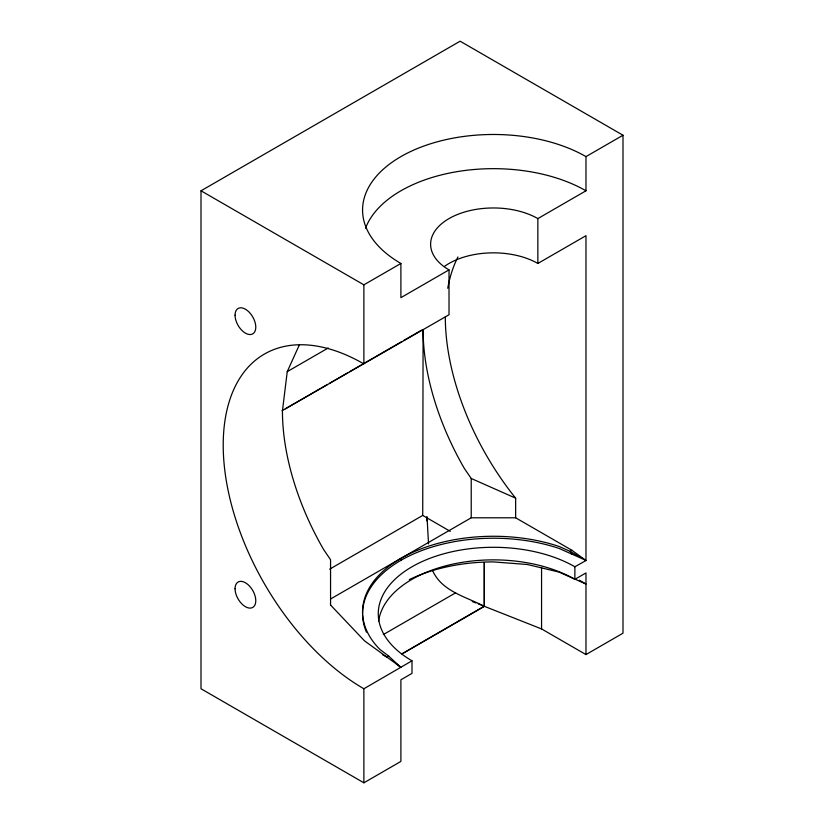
<?xml version="1.0" encoding="UTF-8"?>
<svg xmlns="http://www.w3.org/2000/svg" width="824" height="824" viewBox="0 0 824 824"><rect width="100%" height="100%" fill="white"/><g stroke="black" fill="none" stroke-linecap="round" stroke-linejoin="round"><path stroke-width="1.24" d="M299.205 345.204L287.236 371.655L282.436 410.929A198.934 114.855 60 0 0 323.636 549.567L330.558 559.702L330.558 605.413M412 660.807L412 673.373L400.897 679.79L400.897 761.428L363.878 782.8L363.878 688.761L412 660.807A115.175 66.497 0 0 1 412 566.768A115.175 66.497 0 0 1 574.874 566.768L585.977 560.536L585.977 235.685L537.856 263.464A62.82 36.266 0 0 0 444.62 266.286M401.999 653.823L484.193 606.248L484.193 562.658M363.878 782.8L201.005 688.761L201.005 190.797L460.122 41.2L622.995 135.239L622.995 633.203L585.977 654.575L541.564 628.928L484.193 606.248C466.034 596.772 442.138 591.467 432.775 570.991M201.005 190.797L363.878 284.836L400.897 263.464A130.872 75.561 0 0 1 400.897 156.612A130.872 75.561 0 0 1 585.977 156.612L622.995 135.239M585.977 156.612L585.977 190.797L537.856 218.587A62.82 36.266 0 0 0 449.018 218.587A62.82 36.266 0 0 0 449.018 269.881L400.897 297.66L400.897 263.464M287.236 371.655L328.209 347.996M285.382 408.797L327.468 384.489M329.682 383.212L347.409 372.984M349.623 371.706L401.679 341.651M403.894 340.374L421.62 330.136M329.682 569.147L422.722 515.433L450.285 531.346M330.558 599.007L471.225 517.791L515.649 517.791L571.918 550.278L585.977 560.536M383.366 634.552L455.621 592.837M400.897 667.389L388.691 656.069L386.837 657.14L382.418 654.586M571.918 550.278L570.074 551.349L558.878 546.394A130.872 75.561 0 0 0 400.897 558.394A130.872 75.561 0 0 0 380.101 649.611L388.691 656.069M402.091 653.885L484.378 606.371L484.378 562.771M378.587 621.409A115.175 66.497 0 0 1 453.354 564.018A115.175 66.497 0 0 1 574.874 579.344L585.977 572.927L585.977 654.575M472.234 601.53L475.819 602.941M478.208 603.889L484.193 606.248M422.722 515.433L423.103 329.724A198.934 114.855 60 0 0 464.303 468.362L471.225 478.487L515.649 498.17L515.649 517.791M572.114 554.222L570.074 551.349L584.999 559.949L558.878 548.351A130.872 75.561 0 0 0 362.56 613.787M579.313 580.199L585.977 584.041L558.878 572.031L527.308 564.491L493.442 561.916A130.872 75.561 0 0 0 409.291 579.602M282.055 410.713L449.018 314.758L449.018 269.881M396.293 663.814L400.103 666.688L364.486 640.835L330.558 605.022M427.028 516.926L428.532 543.922M574.874 566.768L574.874 579.344M541.564 567.375L541.564 628.928M537.856 218.587L537.856 263.464M471.225 478.487L471.225 517.791M426.822 516.916L426.822 520.768M400.897 558.394L400.897 560.361M363.878 284.836L363.878 363.909A198.934 114.855 60 0 0 223.211 445.125A198.934 114.855 60 0 0 363.878 688.761M366.495 632.163A130.872 75.561 0 0 1 362.581 615.013M365.516 228.258A130.872 75.561 0 0 1 456.486 171.742A130.872 75.561 0 0 1 585.977 190.797M515.649 498.17A198.934 114.855 60 0 1 445.31 316.9M447.741 288.256A198.934 114.855 60 0 1 457.938 256.944M235.056 315.18A14.657 8.467 60 0 0 250.609 334.523A14.657 8.467 60 0 0 250.609 313.8A14.657 8.467 60 0 0 235.056 315.18M235.056 588.748A14.657 8.467 60 0 0 250.609 608.081A14.657 8.467 60 0 0 250.609 587.357A14.657 8.467 60 0 0 235.056 588.748"/></g></svg>
